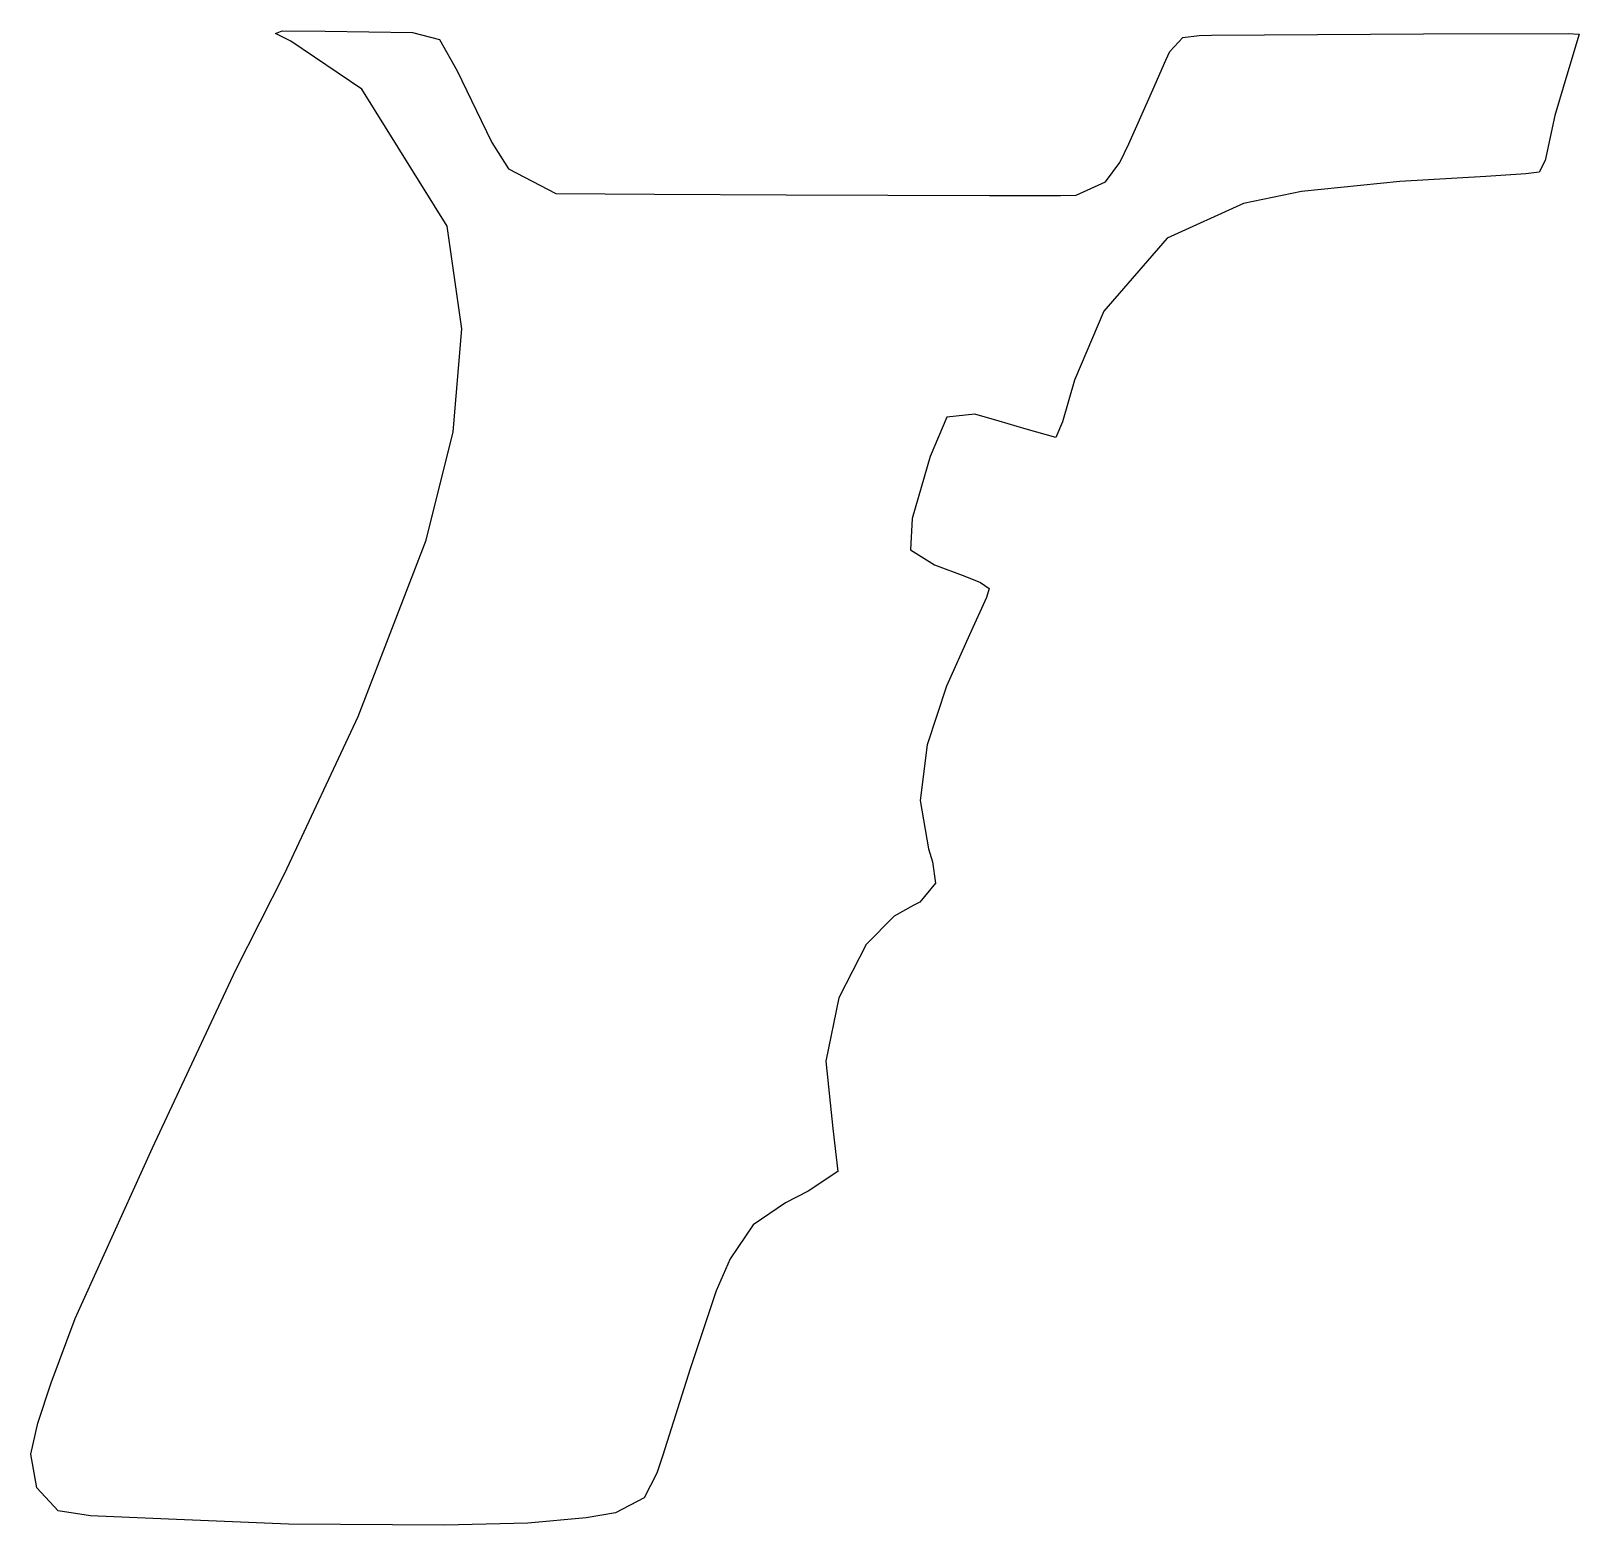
# Model space of a CAD drawing. Header units: millimetres. Extents: x 0 to 22.8, y 0 to 22.
import ezdxf

# ---------------------------------------------------------------- set-up
doc = ezdxf.new("R2010")
doc.units = ezdxf.units.MM

msp = doc.modelspace()

# ---------------------------------------------------------------- linework, layer by layer
msp.add_lwpolyline([(15.073, 15.995), (14.641, 16.12), (14.242, 16.238), (13.882, 16.342), (13.474, 16.297), (13.227, 15.717), (12.96, 14.806), (12.936, 14.345), (13.291, 14.126), (13.735, 13.956), (13.965, 13.865), (14.093, 13.775), (14.053, 13.643), (13.804, 13.095), (13.469, 12.339), (13.183, 11.478), (13.081, 10.659), (13.202, 9.946), (13.262, 9.757), (13.306, 9.443), (13.073, 9.162), (12.985, 9.117), (12.698, 8.956), (12.283, 8.54), (11.882, 7.753), (11.691, 6.824), (11.793, 5.832), (11.868, 5.198), (11.432, 4.909), (11.097, 4.738), (10.624, 4.415), (10.287, 3.917), (10.079, 3.447), (9.698, 2.296), (9.293, 1.028), (9.208, 0.764), (9.021, 0.399), (8.597, 0.18), (8.168, 0.108), (7.31, 0.029), (6.084, 0), (3.788, 0.015), (2.024, 0.087), (0.877, 0.135), (0.399, 0.21), (0.085, 0.549), (0, 1.042), (0.103, 1.498), (0.297, 2.092), (0.651, 3.037), (1.79, 5.549), (3.013, 8.169), (3.73, 9.581), (4.813, 11.895), (5.813, 14.489), (6.21, 16.08), (6.336, 17.595), (6.12, 19.106), (4.865, 21.121), (3.824, 21.825), (3.596, 21.942), (3.697, 21.977), (4.327, 21.973), (5.614, 21.954), (6.01, 21.85), (6.268, 21.389), (6.621, 20.658), (6.78, 20.336), (7.026, 19.95), (7.719, 19.585), (9.173, 19.577), (11.111, 19.569), (14.1, 19.558), (15.143, 19.555), (15.374, 19.56), (15.808, 19.759), (16.016, 20.041), (16.15, 20.315), (16.503, 21.11), (16.695, 21.546), (16.75, 21.673), (16.941, 21.883), (17.185, 21.912), (17.363, 21.916), (20.482, 21.933), (22.611, 21.942), (22.771, 21.93), (22.606, 21.375), (22.416, 20.733), (22.272, 20.071), (22.184, 19.898), (21.991, 19.877), (21.399, 19.837), (20.136, 19.764), (18.687, 19.615), (17.837, 19.438), (16.713, 18.928), (15.781, 17.856), (15.349, 16.839), (15.173, 16.226)], close=True)

doc.saveas('drawing.dxf')
